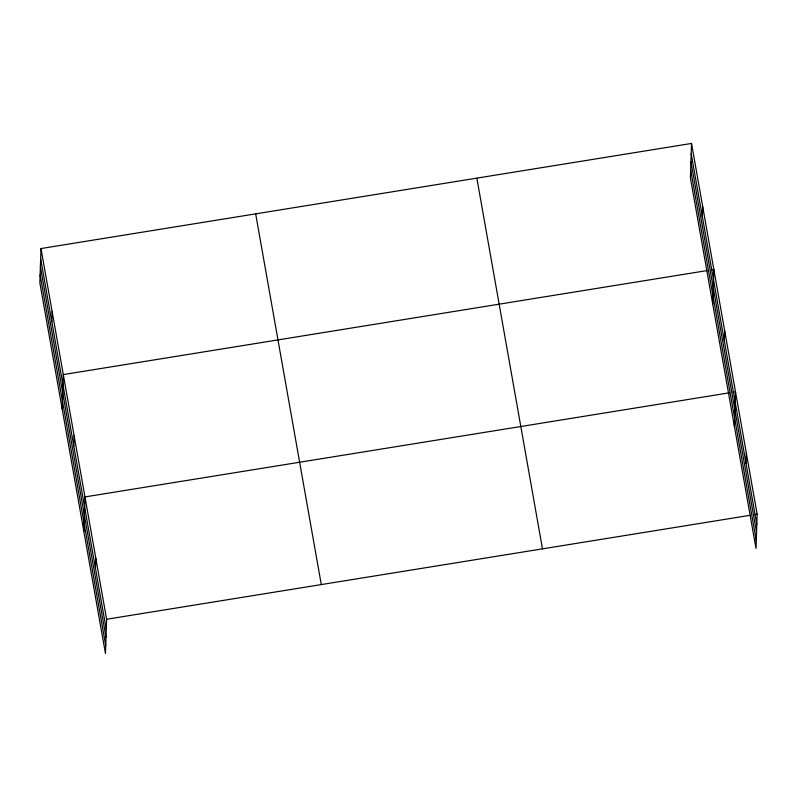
<?xml version="1.0" encoding="UTF-8"?>
<svg xmlns="http://www.w3.org/2000/svg" width="797" height="797" viewBox="0 0 797 797"><rect width="100%" height="100%" fill="white"/><g stroke="black" fill="none" stroke-linecap="round" stroke-linejoin="round"><path stroke-width="1.2" d="M40.986 248.544L39.85 282.825L105.473 653.55L106.619 619.259L40.986 248.544L691.527 143.45L757.15 514.175L756.014 548.456L690.381 177.741L691.527 143.45M51.805 321.769L52.144 311.567M62.166 408.871L63.302 374.59L707.776 270.472M73.792 445.961L74.131 435.75M83.824 531.21L84.96 496.92L729.424 392.811M95.451 568.291L95.789 558.089M702.336 216.674L702.675 206.473M712.697 303.787L713.833 269.496L711.412 269.884M724.324 340.867L724.662 330.665M734.356 426.126L735.492 391.835L733.071 392.224M745.982 463.206L746.321 453.005M106.619 619.259L749.877 515.35M754.729 514.563L757.15 514.175M691.188 153.652L756.811 524.376M690.919 161.602L756.552 532.326M690.65 169.791L756.273 540.515M476.845 178.13L542.478 548.854M255.668 213.865L321.291 584.58M40.647 258.746L106.28 629.461M40.388 266.696L106.011 637.411M40.109 274.885L105.742 645.6"/></g></svg>
